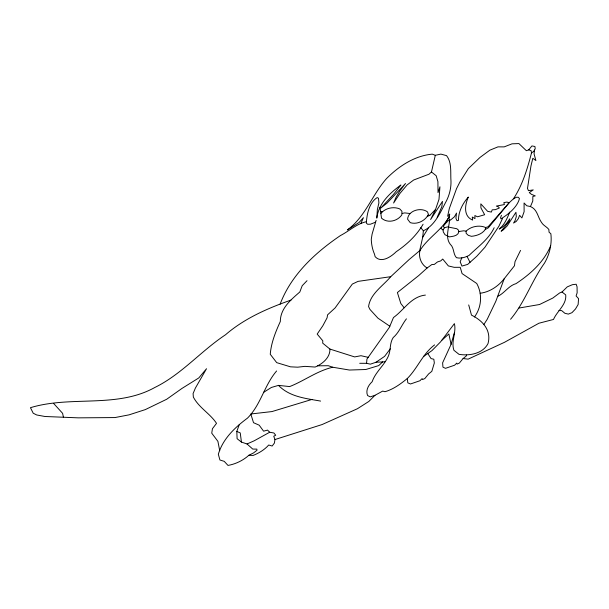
<?xml version="1.0" encoding="UTF-8"?>
<svg xmlns="http://www.w3.org/2000/svg" width="609" height="609" viewBox="0 0 609 609"><rect width="100%" height="100%" fill="white"/><g stroke="black" fill="none" stroke-linecap="round" stroke-linejoin="round"><path stroke-width="0.91" d="M434.605 344.9C422.646 353.829 417.614 368.278 407.276 378.539C400.562 383.982 393.406 389.311 384.979 391.709L382.711 391.092L374.984 395.294L370.242 396.862L367.562 395.53C365.476 390.323 368.407 385.215 372.175 381.691C375.555 371.764 384.515 365.324 388.55 355.694C390.902 349.726 389.554 343.111 393.186 337.584C399.184 332.43 401.636 324.985 406.424 318.834M385.063 361.769L375.989 362.264L370.386 364.159L366.58 363.322L366.938 359.097L389.372 327.353L393.467 317.54C404.148 309.935 411.075 296.613 425.402 295.091M419.662 250.718L422.73 237.16L423.354 230.765L420.728 227.659M534.458 150.111L534.07 153.887L535.897 160.57L532.822 158.287L530.972 165.922L527.493 188.402L528.467 190.693L533.24 189.894L529.267 192.611L531.49 194.355L535.265 195.892L532.837 196.448L532.784 201.039L530.454 206.55C537.473 209.466 537.595 216.85 541.317 222.133C543.083 225.452 546.623 226.609 548.838 229.441L549.074 232.235L550.856 233.727C552.097 243.95 549.615 254.318 544.461 263.179C531.665 280.993 524.76 302.414 510.578 319.261M444.41 227.789L447.493 226.891L456.849 228.74L458.41 230.08L458.92 231.534C458.295 235.934 452.89 236.361 449.404 236.878L444.973 234.716L443.283 231.877L443.055 229.943L444.41 227.789L443.413 226.426L449.358 216.347C442.142 230.019 428.15 237.518 419.989 250.444C418.276 256.975 421.207 264.633 427.122 267.99L431.819 264.557L434.354 264.39L437.46 261.961L440.756 260.888L442.72 259.031L448.353 265.92L454.154 267.321L460.237 267.305L462.079 273.586L476.733 283.474C482.564 294.033 481.635 307.248 474.487 316.962M311.968 399.435L271.972 411.57L250.801 413.991L253.527 422.699L259.175 425.173L263.59 431.18L267.549 430.099L269.688 432.238L273.905 432.991L275.702 435.229L273.761 436.204L274.964 439.546L274.37 443.124L272.154 446.032L268.721 445.012C264.534 449.777 258.97 453.104 253.131 455.441L248.86 455.273C243.098 460.48 235.569 464.104 227.994 465.421L224.219 461.34L219.925 460.008L218.334 454.276C222.818 438.845 234.983 427.389 247.528 418.086C260.934 404.627 264.359 385.2 276.608 370.972M485.662 227.53C479.359 224.729 470.97 226.358 466.083 231.154L466.167 233.376L468.298 235.325L471.419 236.322C476.596 235.812 482.183 233.963 485.251 229.502L485.662 227.53L488.152 226.738L508.987 202.919L513.41 198.861L516.226 197.293L518.19 197.24L519.469 198.557C517.254 207.235 508.302 214.322 500.956 218.852L500.537 217.756L501.443 215.266M375.608 222.171L370.432 224.211L367.669 224.279L366.336 223.138C366.877 214.124 369.069 202.797 377.184 197.575L378.486 198.229L378.905 202.896L377.352 209.663L376.804 218.129C378.501 203.741 389.76 193.053 400.935 185.007L393.269 194.697L380.815 208.042L387.111 203.025L405.518 183.522L399.633 191.218L395.972 197.445L393.604 203.033L399.991 193.357L407.109 184.946L413.64 180.02L428.972 174.22L431.461 171.989L435.306 155.303L440.878 154.107L446.542 155.63C452.129 162.71 450.295 172.75 450.995 181.155C451.155 187.899 449.556 194.507 446.603 200.551C440.749 211.361 435.245 225.536 423.354 230.765M485.251 229.502L488.357 227.796L508.987 202.919L507.053 202.051L503.841 202.607L504.389 204.571L496.327 206.078L498.543 206.953L499.35 207.996L495.467 209.633L492.201 209.839L491.364 212.069L487.634 211.331L480.813 203.855L480.935 207.905L484.642 214.733L477.547 216.789L474.868 215.548L474.982 218.608L472.264 217.048L472.645 220.093C463.106 216.172 464.941 204.708 468.321 197.065C462.688 203.436 458.349 211.749 458.463 220.412L457.001 220.717L455.928 218.334L456.522 213.074L454.466 216.758L450.287 220.222L448.985 218.669L449.731 214.01L447.607 216.279L449.328 208.529L456.544 188.615L459.894 182.022L468.321 168.632L480.037 157.411L489.842 150.179L497.979 146.86L504.176 146.883L512.017 143.831L518.914 143.579L526.382 150.712L528.726 149.867L531.109 150.636L531.512 152.874C527.364 168.883 522.583 184.908 513.41 198.861M466.563 355.024L466.258 355.983L463.099 358.541L459.338 363.086L457.108 364.083L456.773 363.093L454.596 365.21L445.491 368.331L442.956 367.151L442.614 362.842L451.079 344.321L454.299 332.978M380.937 213.409C385.2 208.103 393.528 206.268 399.755 208.925L401.932 211.293L401.833 214.87C397.403 221.28 387.606 223.602 381.508 218.159L379.947 207.22M376.134 220.344L372.091 234.176L371.269 239.284A81.819 48.69 -46 0 0 374.497 254.136L375.136 256.678C381.348 263.53 391.161 256.732 396.208 251.723C406.941 244.437 416.564 235.561 423.088 224.219M520.55 250.39L515.001 261.695L514.453 265.775L504.191 278.77L495.81 301.333L487.223 319.283L483.774 324.666M437.163 217.322L441.845 206.672L442.454 201.389L430.616 219.529L435.542 209.458L438.99 199.356L439.926 186.78L438.031 192.634L437.909 181.589L436.166 175.719L431.461 171.989M248.86 455.273L253.504 452.959L257.028 450.226L256.823 449.122L252.743 449.077L247.026 443.969L241.438 442.081L237.099 438.701L236.81 431.416L239.208 424.77M509.619 212.145C507.274 218.349 504.488 224.774 499.213 229.06L502.905 226.913L506.376 223.579L509.862 218.753L509.132 221.417L501.146 231.237L503.27 229.875L507.213 225.893L515.952 212.267L516.318 216.583L514.917 220.96L513.547 223.023L516.12 221.547L518.381 218.601L519.576 215.304L521.898 217.9L524.121 211.673L524.067 202.98L526.739 205.766L530.454 206.55M428.005 215.312L428.378 214.398L427.548 211.947C421.162 206.961 408.197 210.364 407.581 219.202L410.245 222.65C416.899 224.774 424.503 221.113 428.005 215.312L429.84 215.35L435.542 209.458M461.85 257.752L460.176 261.786L461.957 266.072L467.712 264.39L476.794 256.244L484.924 247.284L498.908 226.198L502.539 218.448M360.84 223.556L363.413 217.672L359.059 222.506L347.389 229.92C365.385 216.774 372.19 194.69 386.509 178.604C398.667 166.28 414.683 155.691 432.268 154.146L435.306 155.303M280.125 304.165C291.094 274.933 315.127 252.712 340.446 235.561C349.163 231.07 356.486 223.899 366.275 221.714M550.551 245.975C543.951 262.03 530.218 274.233 516.013 283.642C508.637 285.697 504.617 293.089 497.781 296.347M518.997 308.04L539.559 304.508L552.782 298.075L559.641 292.959L562.016 292L565.708 294.878C566.796 304.614 557.022 311.062 553.505 319.459L538.912 323.234L504.465 342.319L468.115 359.15L463.099 358.541M494.158 227.743C488.662 239.322 477.966 246.706 469.052 255.422C465.261 257.424 460.686 258.81 456.43 257.683C452.951 253.808 454.314 247.817 450.279 244.293C444.852 237.327 449.145 227.431 449.64 219.446L444.776 224.173M422.73 237.16L428.279 228.131M423.658 356.394L431.941 350.617L440.573 341.862L454.398 323.63C456.56 332.415 450.835 341.55 453.918 350.289L458.996 354.331C469.387 356.052 482.777 353.776 488.037 343.545C491.577 330.223 482.671 320.646 471.48 315.119L468.709 304.942M441.791 227.332L440.962 228.459L443.055 229.943M390.3 348.82L384.583 356.379L375.989 362.264M528.726 149.867L531.916 145.939L534.946 146.487L535.204 148.779L533.712 151.443L531.512 152.874M307.012 280.703L302.209 285.712L299.818 291.977C290.836 299.834 280.33 308.42 280.323 321.491C275.588 331.867 271.142 342.829 270.259 354.278L276.707 362.644L290.516 366.831L297.694 367.181L304.926 366.359L315.104 367.052C322.367 364.022 330.245 357.643 329.918 349.064L322.701 343.156L322.8 340.804L317.175 334.075L322.808 325.815L327.071 317.86L327.589 314.823L335.125 307.91L352.314 284.083L358.031 281.381L390.734 276.684L409.141 259.548L419.989 250.444M504.191 278.77C498.261 286.23 489.788 292.061 480.174 293.249M374.984 395.294L368.864 401.43L357.46 408.715L322.131 424.534L274.964 439.546M390.734 276.684C382.962 285.948 370.181 293.873 368.567 306.616L369.967 309.448L377.945 318.164L389.844 326.241M562.016 292L567.276 286.862L572.445 284.685L576.167 284.243L577.066 286.809L577.134 292.838L576.106 295.944L578.55 298.646L578.139 304.523L575.482 308.999L571.95 312.683L568.349 314.107L564.855 313.27L561.665 310.598L558.925 310.567M382.642 361.898L378.729 365.59L365.803 369.511L349.399 370.036L332.742 367.235L328.312 365.712L317.594 365.819M442.104 340.05L448.841 333.968L451.079 344.321M427.122 267.99L418.741 275.55L397.388 292.541L400.836 303.541L404.155 307.751M263.796 392.226L271.401 387.453L278.488 385.383L289.648 386.578C304.416 380.785 317.015 370.927 332.742 367.235M269.688 432.238L254.219 440.787L247.026 443.969M427.252 216.461L429.84 215.35M290.973 300.092C267.579 308.329 244.422 318.408 225.49 334.79C200.894 351.081 181.558 374.406 154.747 387.522C116.745 408.631 70.933 395.34 30.45 407.687L33.213 413.214L36.7 414.973L44.99 416.495L78.272 417.85L114.941 417.568L129.024 414.858L145.307 409.606L166.676 399.26L181.924 388.458L198.8 377.93L206.52 368.719L195.375 388.108L193.083 393.581L193.357 397.076C198.831 407.649 210.097 413.549 216.53 423.346L212.434 428.713L211.742 433.174L217.9 441.335L219.712 450.69M402.252 213.416L404.741 212.899L409.827 213.493M458.92 231.534L463.67 230.796L466.083 231.154M359.713 363.291L366.58 363.322M380.534 211.407L382.262 211.734M320.6 401.087C305.703 398.415 289.587 396.878 278.488 385.383M368.156 357.323L360.962 355.709L354.651 356.92L329.918 349.064M236.81 431.416L240.243 432.915L241.438 442.081M53.714 403.539L62.613 413.336L63.427 417.249M427.8 353.509L431.065 358.602L433.821 359.234L434.331 362.979L431.819 371.345L428.607 373.941L424.831 378.539L422.532 379.567L422.136 378.585L419.936 380.732L410.504 383.982L407.802 382.84L407.276 378.539M466.989 256.366L470.041 262.296"/></g></svg>
